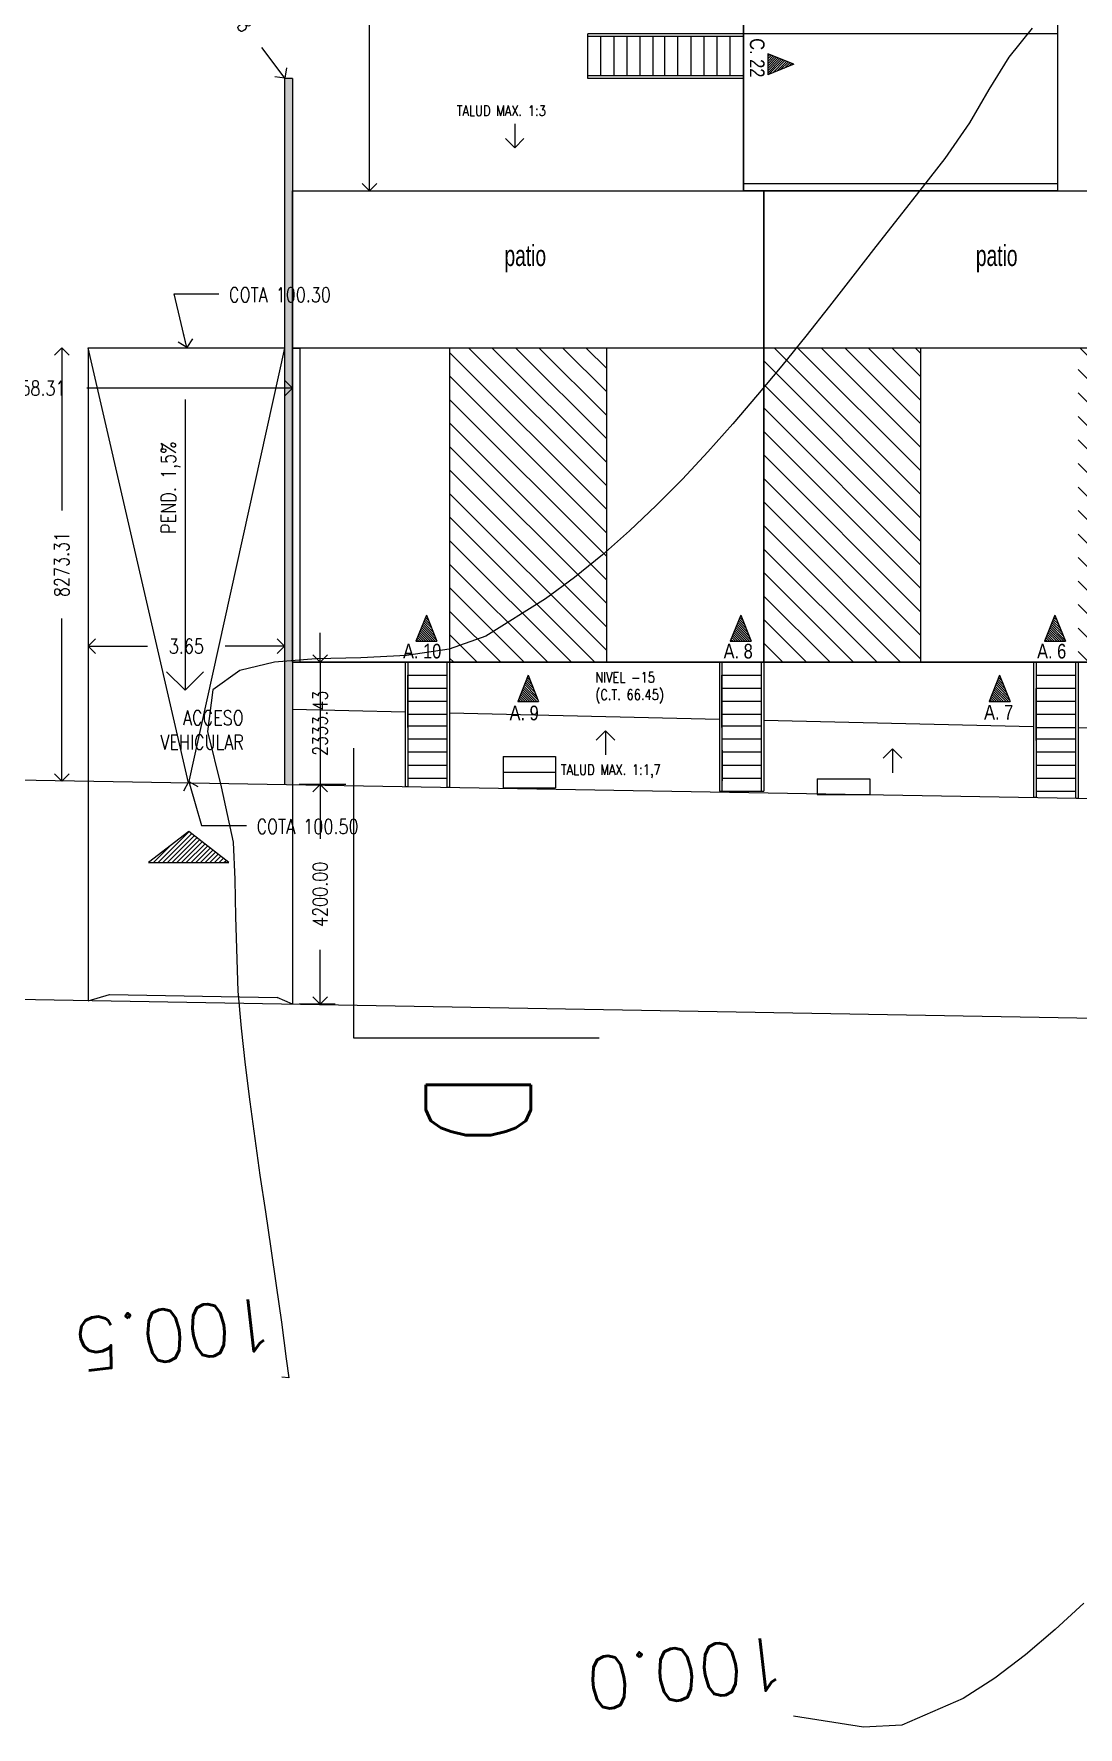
# Model space of a CAD drawing. Header units: metres. Extents: x -632 to 145, y -170 to 252.
# Drawn here: x 9.32 to 29.26, y -19.24 to 13.1 of the extents above; entities that cross this region are included whole.
import ezdxf

# ---------------------------------------------------------------- set-up
doc = ezdxf.new("R2010")
doc.units = ezdxf.units.M
doc.header["$LTSCALE"] = 5
doc.header["$MEASUREMENT"] = 0
doc.layers.get('0').update_dxf_attribs({"color": 30})
doc.layers.get('DEFPOINTS').update_dxf_attribs({"color": 210})
for name, color, linetype, lineweight in [('A-ANNO-SYMB', 3, 'Continuous', 18), ('U-ANNO-SYMB', 3, 'Continuous', 18), ('U-ANNO-TEXT', 3, 'Continuous', 18), ('U-CONT-LEVL', 8, 'Continuous', 18)]:
    doc.layers.add(name, color=color, linetype=linetype, lineweight=lineweight)
doc.layers.add('U-ANNO-DIMS', color=210, linetype='Continuous', lineweight=18, plot=False)
for name, color, linetype in [('U-BLDG', 7, 'Continuous'), ('U-PROP', 1, 'Continuous'), ('U-SDWK', 4, 'Continuous'), ('U-STRS', 4, 'Continuous'), ('U-TOPO-CURV', 8, 'Continuous')]:
    doc.layers.add(name, color=color, linetype=linetype)
doc.styles.add('E-ROMANS', font='romans.shx', dxfattribs={"width": 0.8})
doc.dimstyles.new('E-0001_ARW_24', dxfattribs={"dimscale": 0.001, "dimtxt": 2.4, "dimasz": 2.4, "dimexe": 1.2, "dimexo": 0.8, "dimgap": 1.2, "dimtad": 0, "dimdec": 0, "dimlfac": 1000, "dimzin": 0, "dimdsep": 46, "dimtxsty": 'E-ROMANS', "dimblk": 'OPEN90', "dimcen": 1.2, "dimclrd": 256, "dimclre": 256, "dimclrt": 256, "dimadec": 0, "dimazin": 0, "dimtfac": 1, "dimtdec": 0, "dimtmove": 1, "dimatfit": 3, "dimldrblk": 'OPEN90', "dimfxl": 1, "dimtfill": 1, "dimtolj": 1, "dimtzin": 0, "dimlwd": -1, "dimarcsym": 0})

# ---------------------------------------------------------------- blocks, each defined once
blk = doc.blocks.new('_Open90')
at = {"color": 0, "linetype": 'ByBlock', "lineweight": -2}
for p, q in [((0, 0), (-1, 0)), ((-0.5, 0.5), (0, 0)), ((0, 0), (-0.5, -0.5))]:
    blk.add_line(p, q, dxfattribs=at)
blk = doc.blocks.new('*D14')
at = {"layer": 'DEFPOINTS', "color": 0, "transparency": 16777216}
for p in [(14.703, 35.999), (15.726, 35.999), (15.383, 10.103)]:
    blk.add_point(p, dxfattribs=at)
at = {"layer": 'U-ANNO-DIMS', "color": 1, "lineweight": -2, "transparency": 16777216}
for p, q in [((14.703, 35.999), (16.126, 35.999)), ((15.383, 10.103), (16.126, 10.103))]:
    blk.add_line(p, q, dxfattribs=at)
at = {"layer": 'U-ANNO-DIMS', "color": 1, "transparency": 16777216}
for p, q in [((15.726, 35.719), (15.726, 20.084)), ((15.726, 10.383), (15.726, 17.748))]:
    blk.add_line(p, q, dxfattribs=at)
at = {"layer": 'U-ANNO-DIMS', "color": 1, "transparency": 16777216, "xscale": 0.28, "yscale": 0.28, "zscale": 0.28}
for p, rotation in [((15.726, 35.999), 90), ((15.726, 10.103), 270)]:
    blk.add_blockref('_Open90', p, dxfattribs=dict(at, rotation=rotation))
at = {"layer": 'U-ANNO-DIMS', "color": 2, "transparency": 16777216, "insert": (15.769, 18.916), "char_height": 0.28, "attachment_point": 5, "rotation": 90, "style": 'E-ROMANS', "bg_fill": 3, "box_fill_scale": 1.25, "bg_fill_color": 256, "bg_fill_true_color": 13158600, "bg_fill_transparency": 0}
blk.add_mtext('\\A1;25896.26', dxfattribs=at)
blk = doc.blocks.new('*D16')
at = {"layer": 'DEFPOINTS', "color": 0, "transparency": 16777216}
for p in [(15.264, 1.103), (14.787, -1.231), (15.279, -1.231)]:
    blk.add_point(p, dxfattribs=at)
at = {"layer": 'U-ANNO-DIMS', "color": 1, "transparency": 16777216}
for p, q in [((14.787, 1.383), (14.787, 1.663)), ((14.787, -1.511), (14.787, -1.791))]:
    blk.add_line(p, q, dxfattribs=at)
at = {"layer": 'U-ANNO-DIMS', "color": 1, "lineweight": -2, "transparency": 16777216}
for p, q in [((15.264, 1.103), (14.387, 1.103)), ((15.279, -1.231), (14.387, -1.231))]:
    blk.add_line(p, q, dxfattribs=at)
at = {"layer": 'U-ANNO-DIMS', "color": 1, "transparency": 16777216, "xscale": 0.28, "yscale": 0.28, "zscale": 0.28}
for p, rotation in [((14.787, 1.103), 270), ((14.787, -1.231), 90)]:
    blk.add_blockref('_Open90', p, dxfattribs=dict(at, rotation=rotation))
at = {"layer": 'U-ANNO-DIMS', "color": 2, "transparency": 16777216, "insert": (14.787, -0.064), "char_height": 0.28, "attachment_point": 5, "rotation": 90, "style": 'E-ROMANS', "bg_fill": 3, "box_fill_scale": 1.25, "bg_fill_color": 256, "bg_fill_true_color": 13158600, "bg_fill_transparency": 0}
blk.add_mtext('\\A1;2333.43', dxfattribs=at)
at = {"layer": 'U-ANNO-DIMS', "color": 1, "transparency": 16777216}
blk.add_line((14.787, 1.103), (14.787, -1.231), dxfattribs=at)
blk = doc.blocks.new('*D17')
at = {"layer": 'DEFPOINTS', "color": 0, "transparency": 16777216}
for p in [(14.258, 6.334), (6, 5.998), (14.258, 5.998)]:
    blk.add_point(p, dxfattribs=at)
at = {"layer": 'U-ANNO-DIMS', "color": 1, "lineweight": -2, "transparency": 16777216}
for p, q in [((6, 5.998), (6, 6.734)), ((14.258, 5.998), (14.258, 6.734))]:
    blk.add_line(p, q, dxfattribs=at)
at = {"layer": 'U-ANNO-DIMS', "color": 1, "transparency": 16777216}
for p, q in [((6.28, 6.334), (8.273, 6.334)), ((13.978, 6.334), (10.332, 6.334))]:
    blk.add_line(p, q, dxfattribs=at)
at = {"layer": 'U-ANNO-DIMS', "color": 1, "transparency": 16777216, "xscale": 0.28, "yscale": 0.28, "zscale": 0.28, "rotation": 180}
blk.add_blockref('_Open90', (6, 6.334), dxfattribs=at)
at = {"layer": 'U-ANNO-DIMS', "color": 1, "transparency": 16777216, "xscale": 0.28, "yscale": 0.28, "zscale": 0.28}
blk.add_blockref('_Open90', (14.258, 6.334), dxfattribs=at)
at = {"layer": 'U-ANNO-DIMS', "color": 2, "transparency": 16777216, "insert": (9.302, 6.334), "char_height": 0.28, "attachment_point": 5, "style": 'E-ROMANS', "bg_fill": 3, "box_fill_scale": 1.25, "bg_fill_color": 256, "bg_fill_true_color": 13158600, "bg_fill_transparency": 0}
blk.add_mtext('\\A1;8258.31', dxfattribs=at)
blk = doc.blocks.new('*D24')
at = {"layer": 'DEFPOINTS', "color": 0, "transparency": 16777216}
for p in [(14.787, -1.231), (15.073, -1.231), (15.073, -5.431)]:
    blk.add_point(p, dxfattribs=at)
at = {"layer": 'U-ANNO-DIMS', "color": 1, "lineweight": -2, "transparency": 16777216}
for p, q in [((15.073, -1.231), (14.387, -1.231)), ((15.073, -5.431), (14.387, -5.431))]:
    blk.add_line(p, q, dxfattribs=at)
at = {"layer": 'U-ANNO-DIMS', "color": 1, "transparency": 16777216}
for p, q in [((14.787, -1.511), (14.787, -2.269)), ((14.787, -5.151), (14.787, -4.392))]:
    blk.add_line(p, q, dxfattribs=at)
at = {"layer": 'U-ANNO-DIMS', "color": 1, "transparency": 16777216, "xscale": 0.28, "yscale": 0.28, "zscale": 0.28}
for p, rotation in [((14.787, -1.231), 90), ((14.787, -5.431), 270)]:
    blk.add_blockref('_Open90', p, dxfattribs=dict(at, rotation=rotation))
at = {"layer": 'U-ANNO-DIMS', "color": 2, "transparency": 16777216, "insert": (14.787, -3.331), "char_height": 0.28, "attachment_point": 5, "rotation": 90, "style": 'E-ROMANS', "bg_fill": 3, "box_fill_scale": 1.25, "bg_fill_color": 256, "bg_fill_true_color": 13158600, "bg_fill_transparency": 0}
blk.add_mtext('\\A1;4200.00', dxfattribs=at)
blk = doc.blocks.new('*D35')
at = {"layer": 'DEFPOINTS', "color": 0, "transparency": 16777216}
for p in [(10.358, 1.741), (14.108, 1.741), (10.358, 1.408)]:
    blk.add_point(p, dxfattribs=at)
at = {"layer": 'U-ANNO-DIMS', "color": 1, "lineweight": -2, "transparency": 16777216}
for p, q in [((10.358, 1.741), (10.358, 1.008)), ((14.108, 1.741), (14.108, 1.008))]:
    blk.add_line(p, q, dxfattribs=at)
at = {"layer": 'U-ANNO-DIMS', "color": 1, "transparency": 16777216}
for p, q in [((10.638, 1.408), (11.492, 1.408)), ((13.828, 1.408), (12.975, 1.408))]:
    blk.add_line(p, q, dxfattribs=at)
at = {"layer": 'U-ANNO-DIMS', "color": 1, "transparency": 16777216, "xscale": 0.28, "yscale": 0.28, "zscale": 0.28, "rotation": 180}
blk.add_blockref('_Open90', (10.358, 1.408), dxfattribs=at)
at = {"layer": 'U-ANNO-DIMS', "color": 1, "transparency": 16777216, "xscale": 0.28, "yscale": 0.28, "zscale": 0.28}
blk.add_blockref('_Open90', (14.108, 1.408), dxfattribs=at)
at = {"layer": 'U-ANNO-DIMS', "color": 2, "transparency": 16777216, "insert": (12.233, 1.408), "char_height": 0.28, "attachment_point": 5, "style": 'E-ROMANS', "bg_fill": 3, "box_fill_scale": 1.25, "bg_fill_color": 256, "bg_fill_true_color": 13158600, "bg_fill_transparency": 0}
blk.add_mtext('\\A1;3.65', dxfattribs=at)
blk = doc.blocks.new('*D67')
at = {"layer": 'DEFPOINTS', "color": 0, "transparency": 16777216}
for p in [(10.358, 7.105), (9.852, -1.168), (10.358, -1.168)]:
    blk.add_point(p, dxfattribs=at)
at = {"layer": 'U-BLDG', "color": 1, "transparency": 16777216}
for p, q in [((9.852, 6.825), (9.852, 3.998)), ((9.852, -0.888), (9.852, 1.939))]:
    blk.add_line(p, q, dxfattribs=at)
at = {"layer": 'U-BLDG', "color": 1, "transparency": 16777216, "xscale": 0.28, "yscale": 0.28, "zscale": 0.28}
for p, rotation in [((9.852, 7.105), 90), ((9.852, -1.168), 270)]:
    blk.add_blockref('_Open90', p, dxfattribs=dict(at, rotation=rotation))
at = {"layer": 'U-BLDG', "color": 2, "transparency": 16777216, "insert": (9.852, 2.969), "char_height": 0.28, "attachment_point": 5, "rotation": 90, "style": 'E-ROMANS', "bg_fill": 3, "box_fill_scale": 1.25, "bg_fill_color": 256, "bg_fill_true_color": 13158600, "bg_fill_transparency": 0}
blk.add_mtext('\\A1;8273.31', dxfattribs=at)
blk = doc.blocks.new('*D89')
at = {"layer": 'DEFPOINTS', "color": 0, "transparency": 16777216}
for p in [(11.935, 15.106), (14.108, 12.253), (14.115, 12.258)]:
    blk.add_point(p, dxfattribs=at)
at = {"layer": 'U-ANNO-DIMS', "color": 1, "transparency": 16777216}
for p, q in [((12.111, 14.888), (12.385, 14.528)), ((13.945, 12.48), (13.671, 12.84))]:
    blk.add_line(p, q, dxfattribs=at)
at = {"layer": 'U-ANNO-DIMS', "color": 1, "transparency": 16777216, "xscale": 0.28, "yscale": 0.28, "zscale": 0.28}
for p, rotation in [((11.941, 15.111), 127.3050320735804), ((14.115, 12.258), 307.3050320735804)]:
    blk.add_blockref('_Open90', p, dxfattribs=dict(at, rotation=rotation))
at = {"layer": 'U-ANNO-DIMS', "color": 2, "transparency": 16777216, "insert": (13.028, 13.684), "char_height": 0.28, "attachment_point": 5, "rotation": 307.305, "style": 'E-ROMANS', "bg_fill": 3, "box_fill_scale": 1.25, "bg_fill_color": 256, "bg_fill_true_color": 13158600, "bg_fill_transparency": 0}
blk.add_mtext('\\A1;3586.78', dxfattribs=at)

msp = doc.modelspace()

# ---------------------------------------------------------------- hatches: boundary and pattern name
at = {"layer": 'A-ANNO-SYMB'}
h = msp.add_hatch(dxfattribs=at)
h.set_pattern_fill('ANSI31', color=256, scale=0.01, angle=-270, style=0)
h.set_pattern_definition([(225, (15.5734, 15.775764), (0.02245064, -0.02245064), [])])
h.paths.add_polyline_path([(23.831713, 12.521784), (23.331713, 12.321784), (23.331713, 12.721784)])
h = msp.add_hatch(dxfattribs=at)
h.set_pattern_fill('ANSI31', color=256, scale=0.01, angle=-180, style=0)
h.set_pattern_definition([(315, (13.561397, -6.254394), (0.02245064, 0.02245064), [])])
h.paths.add_polyline_path([(16.815378, 2.003921), (17.015378, 1.503921), (16.615378, 1.503921)])
h = msp.add_hatch(dxfattribs=at)
h.set_pattern_fill('ANSI31', color=256, scale=0.01, angle=-180, style=0)
h.set_pattern_definition([(315, (19.561397, -6.254394), (0.02245064, 0.02245064), [])])
h.paths.add_polyline_path([(22.815378, 2.003921), (23.015378, 1.503921), (22.615378, 1.503921)])
h = msp.add_hatch(dxfattribs=at)
h.set_pattern_fill('ANSI31', color=256, scale=0.01, angle=-180, style=0)
h.set_pattern_definition([(315, (25.561397, -6.254394), (0.02245064, 0.02245064), [])])
h.paths.add_polyline_path([(28.815378, 2.003921), (29.015378, 1.503921), (28.615378, 1.503921)])
h = msp.add_hatch(dxfattribs=at)
h.set_pattern_fill('ANSI31', color=256, scale=0.01, angle=-180, style=0)
h.set_pattern_definition([(315, (15.504334, -7.40551), (0.02245064, 0.02245064), [])])
h.paths.add_polyline_path([(18.758314, 0.852804), (18.958314, 0.352804), (18.558314, 0.352804)])
h = msp.add_hatch(dxfattribs=at)
h.set_pattern_fill('ANSI31', color=256, scale=0.01, angle=-180, style=0)
h.set_pattern_definition([(315, (24.504334, -7.40551), (0.02245064, 0.02245064), [])])
h.paths.add_polyline_path([(27.758314, 0.852804), (27.958314, 0.352804), (27.558314, 0.352804)])
at = {"layer": 'U-ANNO-SYMB'}
h = msp.add_hatch(dxfattribs=at)
h.set_pattern_fill('ANSI31', color=256, scale=0.02, angle=-90, style=0)
h.set_pattern_definition([(45, (-202.024536, -352.04255), (-0.044901281, 0.044901281), [])])
h.paths.add_polyline_path([(12.278378, -2.132669), (11.512368, -2.723469), (13.044388, -2.723469)])
at = {"layer": 'U-BLDG'}
h = msp.add_hatch(dxfattribs=at)
h.set_pattern_fill('ANSI31', color=256, scale=0.1, angle=3.3640869, style=0)
h.set_pattern_definition([(135, (38.396, -32.52854), (0.2245064, 0.2245064), [])])
h.paths.add_polyline_path([(47.258314, 1.102804), (50.258314, 1.102804), (50.258314, 7.102804), (47.258314, 7.102804)])
h.paths.add_polyline_path([(41.258314, 1.102804), (44.258314, 1.102804), (44.258314, 7.102804), (41.258314, 7.102804)])
h.paths.add_polyline_path([(35.258314, 1.102804), (38.258314, 1.102804), (38.258314, 7.102804), (35.258314, 7.102804)])
h.paths.add_polyline_path([(29.258314, 1.102804), (32.258314, 1.102804), (32.258314, 7.102804), (29.258314, 7.102804)])
h.paths.add_polyline_path([(23.258314, 1.102804), (26.258314, 1.102804), (26.258314, 7.102804), (23.258314, 7.102804)])
h.paths.add_polyline_path([(20.258314, 7.102804), (17.258314, 7.102804), (17.258314, 1.102804), (20.258314, 1.102804)])

# ---------------------------------------------------------------- linework, layer by layer
at = {"layer": 'A-ANNO-SYMB'}
for p, q in [((23.331713, 12.721784), (23.331713, 12.321784)), ((23.831713, 12.521784), (23.331713, 12.721784)), ((23.831713, 12.521784), (23.331713, 12.321784)), ((16.815378, 2.003921), (16.615378, 1.503921)), ((16.815378, 2.003921), (17.015378, 1.503921)), ((22.815378, 2.003921), (22.615378, 1.503921)), ((22.815378, 2.003921), (23.015378, 1.503921)), ((28.815378, 2.003921), (28.615378, 1.503921)), ((28.815378, 2.003921), (29.015378, 1.503921)), ((16.615378, 1.503921), (17.015378, 1.503921)), ((22.615378, 1.503921), (23.015378, 1.503921)), ((28.615378, 1.503921), (29.015378, 1.503921)), ((18.758314, 0.852804), (18.558314, 0.352804)), ((18.758314, 0.852804), (18.958314, 0.352804)), ((27.758314, 0.852804), (27.558314, 0.352804)), ((27.758314, 0.852804), (27.958314, 0.352804)), ((18.558314, 0.352804), (18.958314, 0.352804)), ((27.558314, 0.352804), (27.958314, 0.352804)), ((12.278378, -2.132669), (11.512368, -2.723469)), ((15.424058, -6.071062), (20.111402, -6.071062))]:
    msp.add_line(p, q, dxfattribs=at)
msp.add_lwpolyline([(11.512368, -2.723469), (13.044388, -2.723469)], dxfattribs=at)
at = {"layer": 'U-ANNO-DIMS'}
for p, q in [((14.258314, 12.252804), (14.108314, 12.252804)), ((18.501416, 11.386505), (18.501416, 10.926931)), ((18.501416, 10.926931), (18.32464, 11.103707)), ((18.501416, 10.926931), (18.678193, 11.103707)), ((20.234101, -0.209479), (20.057324, -0.386256)), ((20.234101, -0.209479), (20.234101, -0.669054)), ((20.234101, -0.209479), (20.410877, -0.386256)), ((25.714588, -0.551536), (25.537812, -0.728313)), ((25.714588, -0.551536), (25.714588, -1.011111)), ((25.714588, -0.551536), (25.891365, -0.728313))]:
    msp.add_line(p, q, dxfattribs=at)
at = {"layer": 'U-BLDG'}
for p, q in [((18.280819, -0.698191), (19.280819, -0.698191)), ((18.280819, -0.698191), (18.280819, -1.298191)), ((19.280819, -0.698191), (19.280819, -1.298191)), ((18.280819, -0.998191), (19.280819, -0.998191)), ((24.278625, -1.123422), (25.278625, -1.123422)), ((24.278625, -1.123422), (24.278625, -1.423422)), ((25.278625, -1.123422), (25.278625, -1.423422)), ((18.280819, -1.298191), (19.280819, -1.298191)), ((24.278625, -1.423422), (25.278625, -1.423422))]:
    msp.add_line(p, q, dxfattribs=at)
for points in [[(22.867633, 16.102804), (28.867633, 16.102804), (28.867633, 13.102804), (22.867633, 13.102804), (22.867633, 16.102804)], [(20.258314, 1.102804), (20.258314, 7.102804), (17.258314, 7.102804), (17.258314, 1.102804), (20.258314, 1.102804)], [(26.258314, 1.102804), (26.258314, 7.102804), (23.258314, 7.102804), (23.258314, 1.102804), (26.258314, 1.102804)]]:
    msp.add_lwpolyline(points, dxfattribs=at)
msp.add_lwpolyline([(22.867633, 10.242804), (28.867633, 10.242804), (28.867633, 10.104982), (22.867633, 10.104982)], close=True, dxfattribs=at)
at = {"layer": 'U-CONT-LEVL'}
for p, q in [((14.258314, 12.252804), (14.258314, 7.105409)), ((10.358314, 7.105409), (14.108314, 7.105409)), ((14.258314, 1.102804), (14.258314, -1.234344)), ((17.258314, 0.134766), (22.408314, 0.015115)), ((23.258314, -0.004633), (28.408314, -0.124284)), ((29.258314, -0.144033), (34.408314, -0.263684))]:
    msp.add_line(p, q, dxfattribs=at)
at = {"layer": 'U-PROP'}
msp.add_line((13.044388, -2.723469), (12.278378, -2.132669), dxfattribs=at)
for points in [[(22.867633, 10.102804), (22.867633, 37.102804), (28.867633, 37.102804), (28.867633, 10.102804)], [(22.867633, 19.102804), (22.867633, 10.102804), (31.867633, 10.102804), (31.867633, 19.102804)], [(23.258314, 1.102804), (14.258314, 1.102804), (14.258314, 10.102804), (23.258314, 10.102804)], [(32.258314, 1.102804), (23.258314, 1.102804), (23.258314, 10.102804), (32.258314, 10.102804)], [(50.258314, 1.102804), (50.258314, 7.102804), (14.258314, 7.102804), (14.258314, 1.102804)]]:
    msp.add_lwpolyline(points, close=True, dxfattribs=at)
at = {"layer": 'U-SDWK'}
msp.add_lwpolyline([(10.358314, -5.363846), (10.765615, -5.241038), (13.965276, -5.303596)], dxfattribs=at)
at = {"layer": 'U-STRS'}
for p, q in [((21.147633, 13.102804), (19.897633, 13.102804)), ((19.897633, 12.252804), (19.897633, 13.102804)), ((21.147633, 13.052804), (19.897633, 13.052804)), ((20.147633, 12.302804), (20.147633, 13.052804)), ((20.397633, 12.302804), (20.397633, 13.052804)), ((20.647633, 12.302804), (20.647633, 13.052804)), ((20.897633, 12.302804), (20.897633, 13.052804)), ((22.867633, 13.102804), (21.147633, 13.102804)), ((21.147633, 12.302804), (21.147633, 13.052804)), ((22.867633, 13.052804), (21.147633, 13.052804)), ((21.367633, 12.302804), (21.367633, 13.052804)), ((21.617633, 12.302804), (21.617633, 13.052804)), ((21.867633, 12.302804), (21.867633, 13.052804)), ((22.117633, 12.302804), (22.117633, 13.052804)), ((22.367633, 12.302804), (22.367633, 13.052804)), ((22.617633, 12.302804), (22.617633, 13.052804)), ((22.867633, 12.252804), (22.867633, 13.102804)), ((22.867633, 12.302804), (19.897633, 12.302804)), ((22.867633, 12.252804), (19.897633, 12.252804)), ((16.458314, -0.141384), (16.458314, 0.852804)), ((22.458314, -0.141384), (22.458314, 0.852804)), ((28.458314, -0.391384), (28.458314, 0.602804)), ((16.408314, -1.269827), (16.458314, -1.270691)), ((17.208314, -1.283647), (17.258314, -1.284511)), ((28.408314, -1.477128), (28.458314, -1.477128)), ((29.208314, -1.490948), (29.258314, -1.491812))]:
    msp.add_line(p, q, dxfattribs=at)
at = {"layer": 'U-STRS', "extrusion": (3.38045e-16, 6.61974e-28, -1)}
for p, q in [((16.408314, 1.102804), (16.408314, -1.269827)), ((16.458314, 1.102804), (16.458314, 0.607835)), ((17.208314, 1.102804), (17.208314, -0.267196)), ((17.258314, 1.102804), (17.258314, -0.267196)), ((22.408314, 1.102804), (22.408314, -1.362165)), ((22.458314, 1.102804), (22.458314, 0.607835)), ((23.208314, 1.102804), (23.208314, -0.267196)), ((23.258314, 1.102804), (23.258314, -0.267196)), ((28.408314, 1.102804), (28.408314, -1.477128)), ((28.458314, 1.102804), (28.458314, 0.357835)), ((29.208314, 1.102804), (29.208314, -0.517196)), ((29.258314, 1.102804), (29.258314, -0.517196)), ((16.458314, 0.857835), (17.208314, 0.857835)), ((22.458314, 0.857835), (23.208314, 0.857835)), ((28.458314, 0.857835), (29.208314, 0.857835)), ((16.458314, 0.607835), (16.458314, -1.270691)), ((16.458314, 0.607835), (17.208314, 0.607835)), ((16.458314, 0.607835), (17.208314, 0.607835)), ((16.458314, 0.357835), (17.208314, 0.357835)), ((22.458314, 0.607835), (22.458314, -1.362165)), ((22.458314, 0.607835), (23.208314, 0.607835)), ((22.458314, 0.607835), (23.208314, 0.607835)), ((22.458314, 0.357835), (23.208314, 0.357835)), ((28.458314, 0.607835), (29.208314, 0.607835)), ((28.458314, 0.357835), (28.458314, -1.477992)), ((28.458314, 0.357835), (29.208314, 0.357835)), ((28.458314, 0.357835), (29.208314, 0.357835)), ((16.458314, 0.107835), (17.208314, 0.107835)), ((16.458314, 0.013646), (16.459423, -1.161273)), ((22.458314, 0.107835), (23.208314, 0.107835)), ((22.458314, 0.013646), (22.459423, -1.161273)), ((28.458314, 0.107835), (29.208314, 0.107835)), ((16.458314, -0.112165), (17.208314, -0.112165)), ((17.208314, -0.112165), (17.208314, -1.283647)), ((17.258314, -0.112165), (17.258314, -1.284511)), ((22.458314, -0.112165), (23.208314, -0.112165)), ((23.208314, -0.112165), (23.208314, -1.362165)), ((23.258314, -0.112165), (23.258314, -1.362165)), ((28.458314, -0.142165), (29.208314, -0.142165)), ((28.458314, -0.236354), (28.459423, -1.411273)), ((16.458314, -0.362165), (17.208314, -0.362165)), ((16.458314, -0.612165), (17.208314, -0.612165)), ((22.458314, -0.362165), (23.208314, -0.362165)), ((22.458314, -0.612165), (23.208314, -0.612165)), ((28.458314, -0.362165), (29.208314, -0.362165)), ((28.458314, -0.612165), (29.208314, -0.612165)), ((29.208314, -0.362165), (29.208314, -1.490948)), ((29.258314, -0.362165), (29.258314, -1.491812)), ((16.458314, -0.862165), (17.208314, -0.862165)), ((22.458314, -0.862165), (23.208314, -0.862165)), ((28.458314, -0.862165), (29.208314, -0.862165)), ((16.458314, -1.112165), (17.208314, -1.112165)), ((22.458314, -1.112165), (23.208314, -1.112165)), ((28.458314, -1.112165), (29.208314, -1.112165)), ((22.408314, -1.362165), (23.258314, -1.362165)), ((28.458314, -1.362165), (29.208314, -1.362165))]:
    msp.add_line(p, q, dxfattribs=at)
at = {"layer": 'U-TOPO-CURV', "elevation": 100}
msp.add_lwpolyline([(29.36916, -16.870108), (28.821498, -17.368375), (28.254704, -17.852091), (27.668966, -18.300288), (27.064474, -18.692002), (25.892726, -19.198097), (25.157867, -19.235983), (23.823996, -19.028838)], dxfattribs=at)

# ---------------------------------------------------------------- texts
at = {"layer": 'U-ANNO-TEXT', "attachment_point": 1, "rotation": 270, "style": 'E-ROMANS'}
for s, insert, char_height, width in [('{\\fArial|b0|i0|c0|p34;C. 22}', (23.271276, 13.019364), 0.28, 1.6507), ('D', (18.807411, -6.693567), 2, 9.9121)]:
    msp.add_mtext(s, dxfattribs=dict(at, insert=insert, char_height=char_height, width=width))
at = {"layer": 'U-ANNO-TEXT', "style": 'E-ROMANS'}
for s, insert, char_height, attachment_point in [('TALUD MAX. 1:3', (17.393767, 11.63538), 0.2, 4), ('COTA 100.30', (13.045119, 8.120971), 0.28, 4), ('NIVEL -15\\P(C.T. 66.45)', (20.039885, 0.614539), 0.2, 4), ('ACCESO\\P VEHICULAR', (13.32905, -0.191468), 0.28, 6), ('TALUD MAX. 1:1,7', (19.381908, -0.981569), 0.2, 4)]:
    msp.add_mtext(s, dxfattribs=dict(at, insert=insert, char_height=char_height, attachment_point=attachment_point))
at = {"layer": 'U-ANNO-TEXT', "attachment_point": 1, "style": 'E-ROMANS'}
for s, insert, char_height, width in [('{\\fArial Narrow|b0|i0|c0|p34;patio}', (18.306031, 9.069467), 0.4, 3.7363), ('{\\fArial Narrow|b0|i0|c0|p34;patio}', (27.306031, 9.069467), 0.4, 3.7363), ('{\\fArial|b0|i0|c0|p34;A. 10}', (16.369095, 1.453502), 0.28, 1.6507), ('{\\fArial|b0|i0|c0|p34;A. 8}', (22.489909, 1.453502), 0.28, 1.6507), ('{\\fArial|b0|i0|c0|p34;A. 6}', (28.474807, 1.453502), 0.28, 1.6507), ('{\\fArial|b0|i0|c0|p34;A. 9}', (18.402641, 0.272196), 0.28, 1.6507), ('{\\fArial|b0|i0|c0|p34;A. 7}', (27.463049, 0.287291), 0.28, 1.6507)]:
    msp.add_mtext(s, dxfattribs=dict(at, insert=insert, char_height=char_height, width=width))
at = {"layer": 'U-ANNO-TEXT', "insert": (11.932236, 5.312248), "char_height": 0.28, "attachment_point": 6, "rotation": 90, "style": 'E-ROMANS'}
msp.add_mtext('PEND. 1,5%', dxfattribs=at)
at = {"layer": 'U-TOPO-CURV', "style": 'E-ROMANS'}
for s, p in [('100.5', (13.876066, -11.013973)), ('100.0', (23.646761, -17.489004))]:
    msp.add_text(s, height=1, rotation=186.5658641, dxfattribs=at).set_placement(p)

# ---------------------------------------------------------------- leaders
at = {"layer": 'U-ANNO-DIMS'}
for points in [[(12.24248, 7.110867), (11.997804, 8.140483), (12.851529, 8.140483)], [(12.24248, 7.110867), (11.997804, 8.140483), (12.851529, 8.140483)], [(12.276411, -1.177348), (12.523966, -2.017006), (13.377691, -2.017006)], [(12.276411, -1.177348), (12.523966, -2.017006), (13.377691, -2.017006)]]:
    msp.add_leader(points, dimstyle='E-0001_ARW_24', override={"dimscale": 1, "dimtxt": 0.28, "dimasz": 0.28, "dimexe": 0.1, "dimexo": 0, "dimgap": 0.4, "dimtad": 0, "dimdec": 2, "dimzin": 1, "dimtxsty": 'E-ROMANS', "dimcen": 0.1, "dimse1": 1, "dimse2": 1, "dimclrd": 1, "dimclre": 250, "dimclrt": 2, "dimtdec": 2, "dimtmove": 2, "dimtzin": 1}, dxfattribs=at)

# ---------------------------------------------------------------- next in the draw order: dimensions: what is measured, and where the dimension line sits
for base, p1, p2, angle, picture, middle in [((15.725925, 35.999064), (15.382847, 10.102804), (14.703038, 35.999064), 90, '*D14', (15.769318, 18.916001)), ((14.258314, 6.333904), (6, 5.997822), (14.258314, 5.997822), 0, '*D17', (9.30249, 6.333904)), ((14.787191, -1.230624), (15.263816, 1.102804), (15.278752, -1.230624), 90, '*D16', (14.787191, -0.06391))]:
    dim = msp.add_linear_dim(base=base, p1=p1, p2=p2, angle=angle, dimstyle='E-0001_ARW_24', override={"dimscale": 1, "dimtxt": 0.28, "dimasz": 0.28, "dimexe": 0.4, "dimexo": 0, "dimgap": 0.4, "dimtad": 0, "dimdec": 2, "dimzin": 1, "dimtxsty": 'E-ROMANS', "dimcen": 0.1, "dimclrd": 1, "dimclre": 1, "dimclrt": 2, "dimtdec": 0, "dimtmove": 1, "dimtzin": 1}, dxfattribs=at)
    dim.commit()
    dim.dimension.update_dxf_attribs({"geometry": picture, "text_midpoint": middle, "dimtype": 160})

# ---------------------------------------------------------------- next in the draw order: linework, layer by layer
at = {"layer": 'A-ANNO-SYMB'}
msp.add_line((15.424058, -0.542281), (15.424058, -6.071062), dxfattribs=at)
at = {"layer": 'U-CONT-LEVL'}
for p, q in [((10.358314, 7.105409), (10.358314, -1.169223)), ((14.258314, 0.204465), (16.408314, 0.154514))]:
    msp.add_line(p, q, dxfattribs=at)

# ---------------------------------------------------------------- next in the draw order: dimensions: what is measured, and where the dimension line sits
at = {"layer": 'U-ANNO-DIMS'}
dim = msp.add_linear_dim(base=(14.787191, -1.230624), p1=(15.072926, -5.430624), p2=(15.072926, -1.230624), angle=90, dimstyle='E-0001_ARW_24', override={"dimscale": 1, "dimtxt": 0.28, "dimasz": 0.28, "dimexe": 0.4, "dimexo": 0, "dimgap": 0.4, "dimtad": 0, "dimdec": 2, "dimzin": 1, "dimtxsty": 'E-ROMANS', "dimcen": 0.1, "dimclrd": 1, "dimclre": 1, "dimclrt": 2, "dimtdec": 0, "dimtmove": 1, "dimtzin": 1}, dxfattribs=at)
dim.commit()
dim.dimension.update_dxf_attribs({"geometry": '*D24', "text_midpoint": (14.787191, -3.330624)})

# ---------------------------------------------------------------- next in the draw order: linework, layer by layer
at = {"layer": 'U-CONT-LEVL'}
msp.add_line((14.258314, -1.234344), (14.258314, -5.429864), dxfattribs=at)
at = {"layer": 'U-PROP'}
msp.add_line((-4.048817, -0.916428), (34.458314, -1.581643), dxfattribs=at)
at = {"layer": 'U-SDWK'}
for p, q in [((142.880914, -7.685742), (-31.816006, -4.62492)), ((14.258314, -5.429864), (13.965276, -5.303596))]:
    msp.add_line(p, q, dxfattribs=at)

# ---------------------------------------------------------------- next in the draw order: texts
at = {"layer": 'U-ANNO-TEXT', "insert": (13.571281, -2.036518), "char_height": 0.28, "attachment_point": 4, "style": 'E-ROMANS'}
msp.add_mtext('COTA 100.50', dxfattribs=at)

# ---------------------------------------------------------------- next in the draw order: dimensions: what is measured, and where the dimension line sits
at = {"layer": 'U-ANNO-DIMS'}
dim = msp.add_linear_dim(base=(10.358314, 1.408348), p1=(14.108314, 1.740846), p2=(10.358314, 1.740846), angle=0, text='3.65', dimstyle='E-0001_ARW_24', override={"dimscale": 1, "dimtxt": 0.28, "dimasz": 0.28, "dimexe": 0.4, "dimexo": 0, "dimgap": 0.4, "dimtad": 0, "dimdec": 2, "dimzin": 1, "dimtxsty": 'E-ROMANS', "dimcen": 0.1, "dimclrd": 1, "dimclre": 1, "dimclrt": 2, "dimtdec": 0, "dimtmove": 1, "dimtzin": 1}, dxfattribs=at)
dim.commit()
dim.dimension.update_dxf_attribs({"geometry": '*D35', "text_midpoint": (12.233314, 1.408348)})

# ---------------------------------------------------------------- next in the draw order: hatches: boundary and pattern name
at = {"layer": 'U-CONT-LEVL'}
msp.add_hatch(color=256, dxfattribs=at).paths.add_polyline_path([(14.108314, -1.230094), (14.258314, -1.232686), (14.258314, 1.102804), (14.258314, 7.102804), (14.258314, 12.252804), (14.108314, 12.252804)])

# ---------------------------------------------------------------- next in the draw order: linework, layer by layer
at = {"layer": 'U-ANNO-DIMS'}
for p, q in [((12.206735, 6.11801), (12.206735, 0.567524)), ((12.206735, 0.567524), (11.853181, 0.921078)), ((12.206735, 0.567524), (12.560288, 0.921078))]:
    msp.add_line(p, q, dxfattribs=at)
at = {"layer": 'U-BLDG'}
msp.add_lwpolyline([(14.396136, 7.102804), (14.396136, 1.102804), (14.258314, 1.102804), (14.258314, 7.102804)], close=True, dxfattribs=at)
at = {"layer": 'U-CONT-LEVL'}
for p, q in [((14.108314, 12.252804), (14.108314, -1.230094)), ((12.275916, -1.201031), (10.358314, 7.105409)), ((14.108314, 7.102804), (12.275916, -1.201031))]:
    msp.add_line(p, q, dxfattribs=at)
at = {"layer": 'U-TOPO-CURV', "elevation": 100.5}
msp.add_lwpolyline([(28.378984, 13.212705), (27.932543, 12.656806), (27.550752, 12.03917), (27.183257, 11.405817), (26.716184, 10.721778), (26.277596, 10.17071), (25.838505, 9.610437), (25.397931, 9.043667), (24.954902, 8.473106), (24.508441, 7.901463), (24.05757, 7.331441), (23.601315, 6.765749), (23.138699, 6.207094), (22.668747, 5.658181), (22.190482, 5.121717), (21.70293, 4.60041), (21.205112, 4.096965), (20.696055, 3.614088), (20.174781, 3.154488), (19.640315, 2.72087), (19.09168, 2.315941), (17.948003, 1.602977), (17.247472, 1.349392), (16.432277, 1.23066), (15.563736, 1.188864), (14.703169, 1.166086), (13.911897, 1.104408), (13.251239, 0.945914), (12.734797, 0.571931), (12.633635, -0.223111), (12.895515, -1.277968), (13.124449, -2.335549), (13.160684, -3.045929), (13.170031, -3.758528), (13.214857, -5.181607), (13.279261, -5.885959), (13.355933, -6.589293), (13.442617, -7.2918), (13.53706, -7.993673), (13.637008, -8.6951), (13.740206, -9.396275), (13.844401, -10.097386), (13.947338, -10.798627), (14.046763, -11.500187), (14.140423, -12.202257), (14.185542, -12.564627), (14.053301, -12.553807)], dxfattribs=at)

# ---------------------------------------------------------------- next in the draw order: dimensions: what is measured, and where the dimension line sits
at = {"layer": 'U-ANNO-DIMS'}
dim = msp.add_aligned_dim(p1=(11.934518, 15.1058), p2=(14.108314, 12.252804), distance=0.007962, dimstyle='E-0001_ARW_24', override={"dimscale": 1, "dimtxt": 0.28, "dimasz": 0.28, "dimexe": 0.1, "dimexo": 0, "dimgap": 0.4, "dimtad": 0, "dimdec": 2, "dimzin": 1, "dimtxsty": 'E-ROMANS', "dimcen": 0.1, "dimse1": 1, "dimse2": 1, "dimclrd": 1, "dimclre": 250, "dimclrt": 2, "dimtdec": 2, "dimtmove": 2, "dimtzin": 1}, dxfattribs=at)
dim.commit()
dim.dimension.update_dxf_attribs({"geometry": '*D89', "text_midpoint": (13.027749, 13.684127)})
at = {"layer": 'U-BLDG'}
dim = msp.add_linear_dim(base=(9.851787, -1.167904), p1=(10.358314, 7.105409), p2=(10.358314, -1.167904), angle=270, dimstyle='E-0001_ARW_24', override={"dimscale": 1, "dimtxt": 0.28, "dimasz": 0.28, "dimexe": 0.1, "dimexo": 0, "dimgap": 0.4, "dimtad": 0, "dimdec": 2, "dimzin": 1, "dimtxsty": 'E-ROMANS', "dimcen": 0.1, "dimse1": 1, "dimse2": 1, "dimclrd": 1, "dimclre": 250, "dimclrt": 2, "dimtdec": 2, "dimtmove": 2, "dimtzin": 1}, dxfattribs=at)
dim.commit()
dim.dimension.update_dxf_attribs({"geometry": '*D67', "text_midpoint": (9.851787, 2.968752)})

# ---------------------------------------------------------------- next in the draw order: linework, layer by layer
at = {"layer": 'U-CONT-LEVL'}
msp.add_line((10.358314, -1.165313), (10.358314, -5.363846), dxfattribs=at)

doc.saveas('drawing.dxf')
